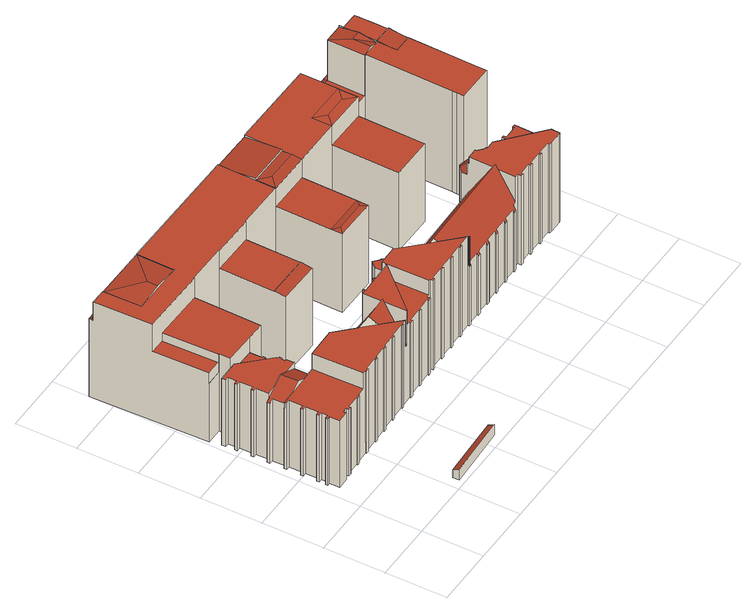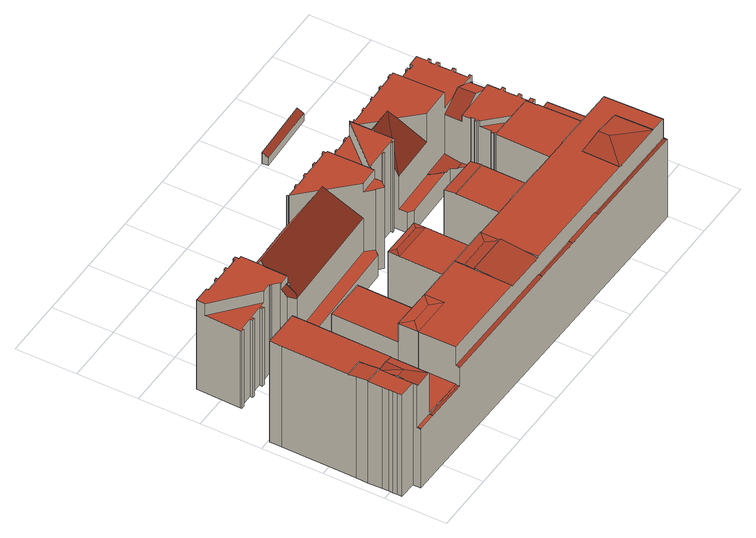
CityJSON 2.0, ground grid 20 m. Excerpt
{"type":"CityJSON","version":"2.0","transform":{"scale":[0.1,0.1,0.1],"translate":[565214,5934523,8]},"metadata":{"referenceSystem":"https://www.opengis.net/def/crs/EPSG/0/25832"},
"CityObjects":{
"building1":{"type":"Building","attributes":{"Gemeindeschluessel":"02000000","Geometrietyp2DReferenz":"3000","function":"51009_1610","roofType":"2100","measuredHeight":4.04},"geometry":[{"type":"MultiSurface","lod":"2","boundaries":[[[0,1,2,3]],[[4,5,6,7]],[[4,3,2,5]],[[5,2,1,6]],[[6,1,0,7]],[[7,0,3,4]]],"semantics":{"surfaces":[{"type":"RoofSurface"},{"type":"GroundSurface"},{"type":"WallSurface"}],"values":[0,1,2,2,2,2]}}]},
"building2":{"type":"Building","attributes":{"Gemeindeschluessel":"02000000","Geometrietyp2DReferenz":"3000","function":"31001_2010","roofType":"3100","measuredHeight":35.1,"storeysAboveGround":8},"geometry":[{"type":"MultiSurface","lod":"2","boundaries":[[[8,9,10,11,12,13,14,15,16,17,18,19,20,21,22,23,24,25,26,27,28,29,30,31]],[[32,33,34,35,36,37,38,39,31,40,41,42]],[[37,43,44,45,46,47,48,49,50,51,52,53,54,55,56,57,58,59,60,61,62,63,64,65,66,67,68,69,70,71,72]],[[38,72,73,74,8,39]],[[75,76,77,78]],[[79,80,81,82,83,84,85]],[[86,87,88,89,90,91,92,93,94,95,96,97,98,99,100,101,102,103,104,105,106,107,108,109,110,111]],[[81,112,113,114,115,116]],[[86,117,118,119,120]],[[121,122,123,124,118,117]],[[125,126,127,121,117]],[[111,128,125,117]],[[129,130,131,132,133,134,135,136,137,138,139,140,141,142,143]],[[144,145,146,147,148,149,150,151,152]],[[153,154,155,156,157,158]],[[159,160,161,162,163,164,165,166,167,168,169,170,171,172,173,174,175,176,177,178,179,180,181,182,183,184,185,186,187,155,154]],[[188,189,190]],[[191,192,193]],[[191,194,195,196]],[[191,197,198,199,194]],[[200,201,202,203,204,205,206,207,208,209,210,211,212,213]],[[214,215,216,217,218]],[[219,19,18,220]],[[221,17,16,222]],[[223,14,13,224]],[[225,12,11,226]],[[74,9,8]],[[31,30,40]],[[227,29,28,228]],[[228,28,27,229]],[[229,27,26,230]],[[230,26,25,231]],[[231,25,24,232]],[[232,24,23,233]],[[233,23,22,234]],[[234,22,21,235]],[[235,21,20,236]],[[236,20,19,219]],[[237,42,41,238]],[[239,35,34,240]],[[240,34,33,241]],[[241,33,32,242]],[[242,32,42,237]],[[36,43,37]],[[243,69,68,244]],[[244,68,67,245]],[[245,67,66,246]],[[246,66,65,247]],[[247,65,64,248]],[[248,64,63,249]],[[249,63,62,250]],[[250,62,61,251]],[[251,61,60,252]],[[252,60,59,253]],[[253,59,58,254]],[[254,58,57,255]],[[255,57,56,256]],[[256,56,55,257]],[[257,55,54,258]],[[258,54,53,259]],[[259,53,52,260]],[[260,52,51,261]],[[261,51,50,262]],[[262,50,49,263]],[[263,49,48,264]],[[264,48,47,265]],[[265,47,46,266]],[[266,46,45,267]],[[267,45,44,268]],[[269,270,271,272]],[[273,223,224,274]],[[84,76,75,85]],[[81,80,112]],[[120,87,86]],[[111,110,128]],[[275,109,108,276]],[[276,108,107,277]],[[277,107,106,278]],[[278,106,105,279]],[[279,105,104,280]],[[280,104,103,281]],[[281,103,102,282]],[[282,102,101,283]],[[283,101,100,284]],[[284,100,99,285]],[[285,99,98,286]],[[286,98,97,287]],[[287,97,96,288]],[[288,96,95,289]],[[289,95,94,290]],[[290,94,93,291]],[[291,93,92,292]],[[292,92,91,293]],[[293,91,90,294]],[[70,89,88,71]],[[295,115,114,296]],[[81,116,82]],[[297,298,299,300]],[[300,299,301,302]],[[302,301,303,304]],[[304,303,305,306]],[[306,305,307,308]],[[308,307,309,310]],[[310,309,311,312]],[[312,311,313,314]],[[142,315,316,143]],[[126,317,127]],[[122,318,123]],[[319,140,139,320]],[[320,139,138,321]],[[321,138,137,322]],[[322,137,136,323]],[[323,136,135,324]],[[324,135,134,325]],[[325,134,133,326]],[[326,133,132,327]],[[327,132,131,328]],[[328,131,130,329]],[[329,130,129,330]],[[159,331,160]],[[332,333,334,335]],[[335,334,336,337]],[[337,336,338,339]],[[339,338,340,341]],[[341,340,342,343]],[[343,342,344,345]],[[345,344,346,347]],[[347,346,348,349]],[[349,348,350,351]],[[351,350,352,353]],[[353,352,354,355]],[[355,354,356,357]],[[357,356,358,359]],[[359,358,360,361]],[[361,360,362,363]],[[141,364,315,142]],[[365,151,150,366]],[[366,150,149,367]],[[367,149,148,368]],[[218,147,146,214]],[[144,158,157,145]],[[369,185,184,370]],[[370,184,183,371]],[[371,183,182,372]],[[372,182,181,373]],[[373,181,180,374]],[[374,180,179,375]],[[375,179,178,376]],[[376,178,177,377]],[[377,177,176,378]],[[378,176,175,379]],[[379,175,174,380]],[[380,174,173,381]],[[381,173,172,382]],[[382,172,171,383]],[[383,171,170,384]],[[384,170,169,385]],[[385,169,168,386]],[[386,168,167,387]],[[387,167,166,388]],[[388,166,165,389]],[[389,165,164,390]],[[162,190,189,163]],[[186,391,187]],[[392,393,394,395]],[[395,394,396,397]],[[397,396,398,399]],[[399,398,400,401]],[[401,400,402,403]],[[403,402,404,405]],[[405,404,406,407]],[[407,406,408,409]],[[409,408,410,411]],[[411,410,412,413]],[[413,412,414,415]],[[415,414,416,417]],[[417,416,418,419]],[[419,418,420,421]],[[196,192,191]],[[422,199,198,423]],[[424,425,426,427]],[[427,426,428,429]],[[429,428,430,431]],[[212,432,433,213]],[[434,435,436,437]],[[438,211,210,439]],[[439,210,209,440]],[[440,209,208,441]],[[441,208,207,442]],[[442,207,206,443]],[[443,206,205,444]],[[444,205,204,445]],[[445,204,203,446]],[[446,203,202,447]],[[447,202,201,448]],[[448,201,200,449]],[[450,451,452,453]],[[454,217,216,455]],[[330,129,143,316,317,126,125,128,110,109,275]],[[434,437,392,395,397,399,401,403,405,407,409,411,413,415,417,419,421,369,370,371,372,373,374,375,376,377,378,379,380,381,382,383,384,385,386,387,388,389,390,456,457,332,335,337,339,341,343,345,347,349,351,353,355,357,359,361,363,319,320,321,322,323,324,325,326,327,328,329,330,275,276,277,278,279,280,281,282,283,284,285,286,287,288,289,290,291,292,293,294,243,244,245,246,247,248,249,250,251,252,253,254,255,256,257,258,259,260,261,262,263,264,265,266,267,268,239,240,241,242,237,238,227,228,229,230,231,232,233,234,235,236,219,220,269,272,450,453,458,459,273,274,225,226,460,461,295,296,462,297,300,302,304,306,308,310,312,314,463,464,465,466,365,366,367,368,454,455,422,423,424,427,429,431,438,439,440,441,442,443,444,445,446,447,448,449]],[[127,317,316,315,364,362,360,358,356,354,352,350,348,346,344,342,340,338,336,334,333,331,159,153,467,468,469,313,311,309,307,305,303,301,299,298,318,122]],[[470,471,472,473,474,475]],[[270,269,220,18,17,221]],[[71,88,87,120,119,113,112,80,79,73,72]],[[462,296,114,113,119,118,124]],[[470,475,464,463,469,468]],[[146,145,157,156,476,193,192,196,195,215,214]],[[422,455,216,215,195,194,199]],[[434,449,200,213,433,435]],[[438,431,430,432,212,211]],[[424,423,198,197,477,425]],[[393,392,437,436]],[[477,197,191,193,476]],[[457,456,188,190,162,161]],[[456,390,164,163,189,188]],[[369,421,420,391,186,185]],[[153,159,154]],[[156,155,187]],[[454,368,148,147,218,217]],[[365,466,473,472,152,151]],[[332,457,161,160,331,333]],[[471,467,153,158,144,152,472]],[[471,470,468,467]],[[474,473,466,465]],[[475,474,465,464]],[[319,363,362,364,141,140]],[[313,469,463,314]],[[127,122,121]],[[297,462,124,123,318,298]],[[86,111,117]],[[295,461,83,82,116,115]],[[461,460,77,76,84,83]],[[478,458,453,452]],[[451,450,272,271]],[[243,294,90,89,70,69]],[[239,268,44,43,36,35]],[[37,72,38]],[[8,31,39]],[[227,238,41,40,30,29]],[[9,74,73,79,85,75,78,10]],[[460,226,11,10,78,77]],[[225,274,224,13,12]],[[273,459,15,14,223]],[[459,458,478,222,16,15]],[[156,187,391,420,418,416,414,412,410,408,406,404,402,400,398,396,394,393,436,435,433,432,430,428,426,425,477,476]],[[451,271,270,221,222,478,452]]],"semantics":{"surfaces":[{"type":"RoofSurface"},{"type":"WallSurface"},{"type":"GroundSurface"}],"values":[0,0,0,0,0,0,0,0,0,0,0,0,0,0,0,0,0,0,0,0,0,0,1,1,1,1,1,1,1,1,1,1,1,1,1,1,1,1,1,1,1,1,1,1,1,1,1,1,1,1,1,1,1,1,1,1,1,1,1,1,1,1,1,1,1,1,1,1,1,1,1,1,1,1,1,1,1,1,1,1,1,1,1,1,1,1,1,1,1,1,1,1,1,1,1,1,1,1,1,1,1,1,1,1,1,1,1,1,1,1,1,1,1,1,1,1,1,1,1,1,1,1,1,1,1,1,1,1,1,1,1,1,1,1,1,1,1,1,1,1,1,1,1,1,1,1,1,1,1,1,1,1,1,1,1,1,1,1,1,1,1,1,1,1,1,1,1,1,1,1,1,1,1,1,1,1,1,1,1,1,1,1,1,1,1,1,1,1,1,1,1,1,1,1,1,1,1,1,1,2,0,0,1,1,1,1,1,1,1,1,1,1,1,1,1,1,1,1,1,1,1,1,1,1,1,1,1,1,1,1,1,1,1,1,1,1,1,1,1,1,1,1,1,1,0,0]}}]},
"building3":{"type":"Building","attributes":{"Gemeindeschluessel":"02000000","Geometrietyp2DReferenz":"3000","function":"31001_2020","roofType":"1000","measuredHeight":38.82,"storeysAboveGround":11},"geometry":[{"type":"MultiSurface","lod":"2","boundaries":[[[479,480,481]],[[482,483,484,485]],[[486,487,488]],[[489,490,491,486,488]],[[491,492,493,487,486]],[[494,495,496,497]],[[498,499,500,501]],[[502,503,504,505,506,507,508]],[[509,510,511,512,508,513]],[[511,514,502,512]],[[515,516,517]],[[518,519,515,517]],[[515,519,520,521,516]],[[520,522,523,521]],[[524,525,526,527]],[[528,529,525,524,530]],[[531,532,533,534,535,536]],[[525,529,537,526]],[[518,520,519]],[[538,539,540]],[[541,542,538,540,543]],[[538,542,544,545,539]],[[541,544,542]],[[546,547,548,549]],[[550,551,552,553,554]],[[552,555,556,557,553]],[[558,559,560,561,562,563,564]],[[551,565,566,567,568,555]],[[562,569,570,571,563]],[[572,573,562,561]],[[573,574,569,562]],[[575,576,577,578,579,580,581]],[[574,582,583,584,585,586,587,588,589,590,591,570]],[[592,593,594,595]],[[596,597,598]],[[488,599,600,489]],[[594,483,482,595]],[[489,600,490]],[[492,601,493]],[[602,603,604,605]],[[606,607,608,609]],[[493,601,610,487]],[[501,496,495,498]],[[611,494,497,612]],[[499,613,614,500]],[[615,506,505]],[[504,503,616]],[[508,507,513]],[[534,617,535]],[[522,528,530,523]],[[532,531,537]],[[537,531,536,526]],[[509,618,510]],[[532,619,533]],[[620,621,622,623]],[[624,541,543,625]],[[626,627,628,629]],[[559,630,560]],[[572,631,573]],[[580,632,581]],[[546,564,563,547]],[[550,565,551]],[[555,568,556]],[[597,567,566,598]],[[581,632,633,575]],[[582,579,578,583]],[[634,577,576,635]],[[570,591,571]],[[636,589,588,637]],[[637,588,587,638]],[[638,587,586,639]],[[639,586,585,640]],[[640,585,584,641]],[[642,592,595,482,485,643,644,479,481,645]],[[617,534,533,619,646,647,618,509,513,507,506,615,479,644,599,488,487,610]],[[630,559,558,648,649,650]],[[616,503,502,514,651,652,557,556,568,567,597,653,645,481]],[[654,517,516,521,523,530,524,655]],[[656,657,633,632,580,631,572,560,630,650,628,627]],[[658,659,626,629,649,648,660,661,620,623,662,663,664,654,655,665,611,612,666,667,602,605,606,609,642,645,653,636,637,638,639,640,641,634,635]],[[668,669,670,614,613,671,672,535,617,610,601,492,490,600,599,644,643]],[[673,504,616,481,480]],[[673,480,479,615,505]],[[652,651,510,618,647]],[[528,540,539,545,674,675,646,619,532,537]],[[670,669,667,666]],[[603,602,667,669,668,676]],[[666,612,497,496,501,500,614,670]],[[611,665,671,613,499,498,495,494]],[[672,671,665,655,524,527]],[[664,663,528,522,520,518]],[[663,662,540,528]],[[625,543,540,662,623,622]],[[621,620,661,541,624]],[[652,647,646,675,549,548,554,553,557]],[[660,648,558,564,546,549,675,674]],[[661,660,674,545,544,541]],[[547,563,571,591,590,596,598,566,565,550,554,548]],[[626,659,656,627]],[[658,635,576,575,633,657]],[[636,653,597,596,590,589]],[[634,641,584,583,578,577]],[[631,580,579,582,574,573]],[[659,658,657,656]],[[574,570,569]],[[560,572,561]],[[649,629,628,650]],[[551,555,552]],[[528,537,529]],[[535,672,527,526,536]],[[654,664,518,517]],[[510,651,514,511]],[[508,512,502]],[[505,504,673]],[[642,609,608,677,593,592]],[[607,606,605,604]],[[678,484,483,594,593,677]],[[490,492,491]],[[668,643,485,484,678,676]],[[621,624,625,622]],[[678,677,608,607,604,603,676]]],"semantics":{"surfaces":[{"type":"RoofSurface"},{"type":"WallSurface"},{"type":"GroundSurface"}],"values":[0,0,0,0,0,0,0,0,0,0,0,0,0,0,0,0,0,0,0,0,0,0,0,0,0,0,0,0,0,0,0,0,0,0,0,1,1,1,1,1,1,1,1,1,1,1,1,1,1,1,1,1,1,1,1,1,1,1,1,1,1,1,1,1,1,1,1,1,1,1,1,1,1,1,1,1,1,1,0,2,0,0,0,0,0,1,1,1,1,1,1,1,1,1,1,1,1,1,1,1,1,1,1,1,1,1,1,1,1,1,1,1,1,1,1,1,1,1,1,0,0]}}]}
},
"vertices":[
[210,4,77],[418,14,77],[417,35,66],[209,25,66],[209,25,37],[417,35,37],[418,14,37],[210,4,37],
[133,518,265],[176,519,265],[175,545,265],[170,545,265],[170,559,265],[175,559,265],[175,567,265],[170,567,265],[169,573,265],[85,660,265],[66,660,265],[15,659,265],[16,646,265],[28,646,265],[29,619,265],[17,619,265],[17,609,265],[29,610,265],[30,566,265],[18,566,265],[18,556,265],[30,556,265],[31,515,265],[61,516,265],[19,504,242],[31,504,249],[32,460,249],[21,460,242],[21,458,242],[64,459,266],[99,460,284],[97,517,284],[31,515,249],[31,514,249],[19,514,242],[21,458,266],[21,451,266],[33,451,266],[34,407,266],[22,407,266],[22,397,266],[34,398,266],[35,357,266],[23,356,266],[24,347,266],[35,347,266],[36,328,266],[24,327,266],[24,320,266],[32,320,266],[33,286,266],[71,288,266],[71,297,266],[76,297,266],[87,298,266],[88,289,266],[97,289,266],[97,294,266],[139,296,266],[139,291,266],[150,292,266],[150,296,266],[181,298,266],[177,462,266],[133,461,266],[177,462,242],[176,519,242],[176,519,85],[200,520,85],[176,545,85],[175,545,85],[177,462,95],[275,465,95],[260,481,92],[237,504,86],[216,504,86],[200,520,83],[176,519,83],[335,403,326],[275,465,326],[177,462,326],[181,298,326],[191,298,326],[191,294,326],[202,294,326],[202,299,326],[245,301,326],[245,296,326],[253,296,326],[253,301,326],[295,303,326],[296,298,326],[305,299,326],[305,304,326],[347,306,326],[347,301,326],[356,301,326],[356,306,326],[402,308,326],[402,303,326],[409,304,326],[409,308,326],[427,309,326],[373,365,326],[275,465,92],[435,469,92],[435,496,92],[418,509,92],[237,504,92],[354,384,360],[435,469,217],[435,469,216],[275,465,216],[437,389,360],[437,393,352],[436,453,245],[435,453,245],[436,310,219],[438,310,219],[437,384,352],[427,309,227],[451,310,298],[451,305,298],[463,306,298],[462,311,298],[506,313,298],[506,308,298],[514,308,298],[514,313,298],[557,315,298],[557,310,298],[567,311,298],[566,320,298],[576,321,298],[574,457,298],[439,310,298],[637,475,93],[1072,487,93],[1072,493,93],[1070,494,93],[1047,493,93],[1046,511,93],[1027,529,93],[630,517,93],[614,499,93],[712,398,352],[720,390,365],[1069,400,365],[1070,409,350],[1072,487,219],[637,475,219],[727,383,352],[787,322,246],[788,322,246],[788,320,243],[791,317,237],[797,317,237],[797,322,247],[839,323,246],[839,318,237],[850,318,237],[849,324,246],[891,324,246],[891,319,237],[902,320,237],[902,325,246],[943,326,245],[943,321,237],[952,321,237],[952,326,246],[993,327,245],[994,322,237],[1003,322,237],[1003,328,246],[1044,328,245],[1044,323,237],[1055,324,237],[1055,333,253],[1068,334,253],[1069,391,350],[789,317,352],[791,317,352],[788,320,352],[1078,487,326],[1072,493,326],[1072,487,326],[1075,516,300],[1072,512,281],[1072,493,281],[1106,488,326],[1106,508,308],[1084,526,291],[1291,466,306],[1291,471,306],[1282,471,306],[1282,465,306],[1237,464,306],[1237,474,306],[1228,474,306],[1228,464,306],[1183,463,306],[1183,473,306],[1174,473,306],[1175,463,306],[1158,463,306],[1288,349,306],[1072,493,83],[1072,512,83],[1070,510,83],[1071,494,83],[1070,494,83],[15,659,14],[66,660,14],[85,660,243],[169,573,243],[175,567,85],[175,559,85],[170,559,14],[170,545,14],[30,556,14],[18,556,14],[18,566,14],[30,566,14],[29,610,14],[17,609,14],[17,619,14],[29,619,14],[28,646,14],[16,646,14],[19,514,14],[31,514,14],[21,460,14],[32,460,14],[31,504,14],[19,504,14],[150,296,14],[150,292,14],[139,291,14],[139,296,14],[97,294,14],[97,289,14],[88,289,14],[87,298,14],[76,297,14],[71,297,14],[71,288,14],[33,286,14],[32,320,14],[24,320,14],[24,327,14],[36,328,14],[35,347,14],[24,347,14],[23,356,14],[35,357,14],[34,398,14],[22,397,14],[22,407,14],[34,407,14],[33,451,14],[21,451,14],[168,659,14],[168,659,243],[169,619,243],[169,619,14],[175,567,14],[175,559,14],[409,308,14],[409,304,14],[402,303,14],[402,308,14],[356,306,14],[356,301,14],[347,301,14],[347,306,14],[305,304,14],[305,299,14],[296,298,14],[295,303,14],[253,301,14],[253,296,14],[245,296,14],[245,301,14],[202,299,14],[202,294,14],[191,294,14],[191,298,14],[418,509,14],[435,496,14],[448,453,14],[448,453,352],[448,460,352],[448,460,14],[454,460,352],[454,460,14],[454,453,352],[454,453,14],[499,454,352],[499,454,14],[498,460,352],[498,460,14],[506,460,352],[506,460,14],[506,454,352],[506,454,14],[568,455,352],[568,455,14],[574,457,352],[439,310,352],[438,310,352],[436,453,352],[566,320,14],[567,311,14],[557,310,14],[557,315,14],[514,313,14],[514,308,14],[506,308,14],[506,313,14],[462,311,14],[463,306,14],[451,305,14],[451,310,14],[787,322,352],[746,321,14],[746,321,352],[747,316,352],[747,316,14],[737,315,352],[737,315,14],[737,321,352],[737,321,14],[696,320,352],[696,320,14],[696,314,352],[696,314,14],[686,314,352],[686,314,14],[686,319,352],[686,319,14],[643,319,352],[643,319,14],[644,313,352],[644,313,14],[634,313,352],[634,313,14],[634,318,352],[634,318,14],[592,317,352],[592,317,14],[592,312,352],[592,312,14],[583,311,352],[583,311,14],[582,321,352],[582,321,14],[576,321,352],[630,517,14],[1027,529,14],[1046,511,14],[1047,493,14],[1055,333,14],[1055,324,14],[1044,323,14],[1044,328,14],[1003,328,14],[1003,322,14],[994,322,14],[993,327,14],[952,326,14],[952,321,14],[943,321,14],[943,326,14],[902,325,14],[902,320,14],[891,319,14],[891,324,14],[849,324,14],[850,318,14],[839,318,14],[839,323,14],[797,322,14],[797,317,14],[1068,334,350],[1240,320,14],[1240,320,350],[1232,320,350],[1232,320,14],[1232,327,350],[1232,327,14],[1189,327,350],[1189,327,14],[1189,320,350],[1189,320,14],[1181,320,350],[1181,320,14],[1181,327,350],[1181,327,14],[1140,327,350],[1140,327,14],[1140,321,350],[1140,321,14],[1130,321,350],[1130,321,14],[1130,328,350],[1130,328,14],[1089,327,350],[1089,327,14],[1089,321,350],[1089,321,14],[1079,321,350],[1079,321,14],[1079,334,350],[1079,334,14],[1084,526,14],[1106,508,14],[1106,483,14],[1106,483,350],[1124,467,350],[1124,467,14],[1130,467,350],[1130,467,14],[1130,462,350],[1130,462,14],[1158,463,350],[1288,349,350],[1287,320,14],[1287,320,350],[1283,320,350],[1283,320,14],[1175,463,14],[1174,473,14],[1183,473,14],[1183,463,14],[1228,464,14],[1228,474,14],[1237,474,14],[1237,464,14],[1282,465,14],[1282,471,14],[1291,471,14],[1291,466,14],[174,619,14],[174,619,243],[174,611,243],[174,611,14],[1071,494,14],[1070,510,14],[789,317,14],[788,322,14],[169,610,14],[170,567,14],[176,545,14],[216,504,14],[435,453,14],[575,462,14],[573,495,14],[592,516,14],[612,497,14],[637,475,352],[575,473,352],[575,462,352],[575,473,320],[637,475,320],[614,499,320],[612,497,320],[592,516,320],[573,495,320],[1072,487,350],[1106,488,350],[169,610,243],
[2,1068,303],[9,1075,306],[2,1082,303],[12,698,270],[63,698,270],[58,878,270],[7,879,270],[144,978,380],[233,1065,371],[53,1067,371],[56,943,371],[74,943,373],[144,942,380],[213,941,373],[231,941,371],[500,654,302],[500,692,308],[361,694,308],[361,656,302],[500,692,306],[503,872,306],[363,874,306],[361,694,306],[506,1075,304],[366,1077,304],[366,1074,305],[366,1069,305],[366,1063,307],[506,1061,307],[506,1067,305],[666,1059,304],[666,1065,305],[666,1066,306],[506,1068,306],[506,1061,304],[666,1073,304],[679,670,308],[661,689,305],[661,652,305],[800,651,305],[781,669,308],[800,688,305],[661,690,305],[803,869,305],[663,870,305],[664,871,374],[696,902,377],[664,935,374],[663,871,374],[803,869,374],[804,901,377],[663,870,374],[804,934,380],[805,1000,374],[806,1057,368],[666,1059,368],[665,1006,373],[664,935,380],[804,934,374],[996,899,375],[964,932,374],[963,867,374],[1103,865,374],[1071,898,375],[963,866,374],[1103,929,374],[1103,930,374],[1246,929,235],[1248,1051,235],[1105,1053,235],[1104,931,235],[1248,1051,232],[1248,1055,233],[1248,1058,234],[1106,1060,234],[1105,1053,232],[1248,1062,233],[1248,1065,232],[1106,1067,232],[1247,929,388],[1247,928,388],[1257,928,391],[1278,928,397],[1279,989,397],[1248,1051,388],[1246,929,388],[1248,1051,233],[1311,1051,233],[1312,1064,233],[1248,1065,233],[1311,989,397],[1311,1015,393],[1311,1051,388],[1300,927,391],[1310,927,388],[1311,963,393],[1369,861,389],[1369,888,392],[1370,924,396],[1370,926,396],[1310,927,396],[1310,882,391],[1310,862,389],[1310,927,393],[1370,926,393],[1369,973,393],[1369,993,393],[1369,1007,393],[1369,1021,393],[1369,1036,393],[1312,1037,393],[1312,1051,393],[1311,1051,393],[12,697,232],[63,697,232],[63,698,232],[12,698,232],[1312,1051,232],[1312,1064,232],[1311,1051,232],[53,1067,373],[56,943,373],[231,941,373],[226,658,9],[226,658,301],[168,659,301],[168,659,9],[66,660,9],[66,660,301],[65,697,301],[65,697,9],[233,1065,373],[500,654,9],[361,656,9],[503,872,373],[363,874,373],[366,1063,303],[366,1077,303],[666,1059,373],[666,1059,307],[806,1057,374],[1100,646,9],[1100,646,303],[960,648,303],[960,648,9],[1103,865,303],[963,866,303],[1243,605,9],[1243,605,391],[1243,628,391],[1243,628,9],[1247,928,391],[1310,927,391],[1310,862,391],[1369,861,391],[1370,924,9],[1369,888,9],[1312,1037,9],[1369,1036,9],[1369,1021,9],[1369,1007,9],[1369,993,9],[1369,973,9],[12,697,9],[7,879,373],[2,1068,373],[2,1082,9],[1105,1053,374],[1105,1053,307],[1247,929,9],[1243,645,9],[1243,645,391],[666,1073,303],[1106,1067,303],[1312,1064,9],[661,652,9],[664,871,9],[1365,604,391],[1366,644,391],[1366,644,9],[1365,604,9],[1103,931,9],[1103,865,9],[963,867,9],[803,869,9],[800,651,9],[503,873,9],[363,875,9],[230,877,9],[230,876,373],[230,877,373],[363,875,373],[503,873,373],[663,871,373],[366,1070,306],[1103,931,374],[1104,931,374],[230,876,301],[63,697,301],[58,878,301]
]}
